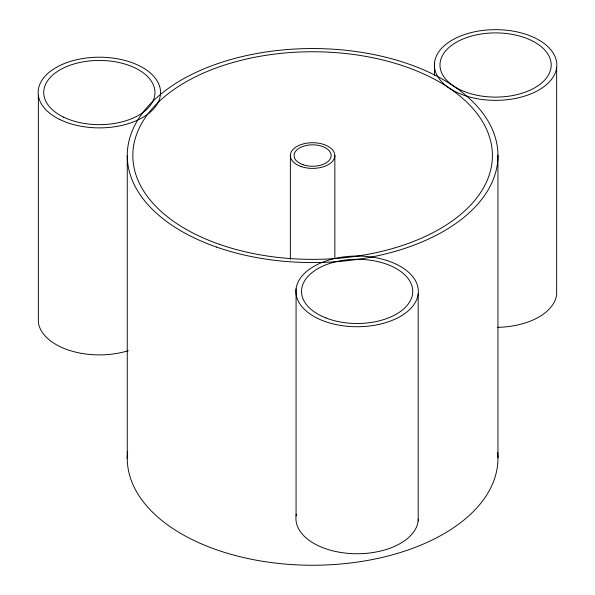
<?xml version="1.0" encoding="UTF-8"?>
<svg xmlns="http://www.w3.org/2000/svg" width="595" height="595" viewBox="0 0 595 595"><rect width="100%" height="100%" fill="white"/><g stroke="black" fill="none" stroke-linecap="round" stroke-linejoin="round"><path stroke-width="0.89" d="M556.652 67.525A61.218 35.343 0 0 1 461.274 94.27A61.218 35.343 0 0 1 468.86 33.208A61.218 35.343 0 0 1 556.652 67.525L556.652 294.54A61.218 35.343 0 0 1 497.435 327.339M497.963 155.176L497.963 457.86M434.536 62.475L434.536 75.446M418.188 293.923A61.218 35.343 0 0 1 322.81 320.66A61.218 35.343 0 0 1 330.389 259.599A61.218 35.343 0 0 1 418.188 293.923L418.188 520.93M334.851 155.481L334.851 258.364M296.072 288.865L296.072 515.88M290.367 155.637L290.367 259.45M127.256 155.942L127.256 458.626M38.348 95.498L38.348 322.512A61.218 35.343 0 0 0 128.312 350.686M418.33 519.093A61.218 35.343 0 0 1 352.895 553.662A61.218 35.343 0 0 1 296.347 514.214M497.695 452.483A185.35 107.011 0 0 1 311.721 565.25A185.35 107.011 0 0 1 127.627 451.456M63.457 117.066A55.603 32.1 0 0 0 154.075 98.227A55.603 32.1 0 0 0 80.511 62.341A55.603 32.1 0 0 0 63.457 117.066M59.835 119.535A61.218 35.343 0 0 0 159.594 98.8A61.218 35.343 0 0 0 78.614 59.292A61.218 35.343 0 0 0 59.835 119.535M325.956 317.975A55.603 32.1 0 0 0 412.595 293.685A55.603 32.1 0 0 0 332.843 262.514A55.603 32.1 0 0 0 325.956 317.975M301.13 166.555A22.246 12.845 0 0 0 334.851 155.801A22.246 12.845 0 0 0 301.851 144.317A22.246 12.845 0 0 0 301.13 166.555M303.041 164.703A18.534 10.703 0 0 0 331.14 155.741A18.534 10.703 0 0 0 303.643 146.169A18.534 10.703 0 0 0 303.041 164.703M216.498 247.059A185.35 107.011 0 0 0 497.918 157.861A185.35 107.011 0 0 0 223.408 61.754A185.35 107.011 0 0 0 216.498 247.059M219.384 244.314A179.794 103.805 0 0 0 492.363 157.794A179.794 103.805 0 0 0 226.085 64.565A179.794 103.805 0 0 0 219.384 244.314M464.42 91.585A55.603 32.1 0 0 0 551.059 67.294A55.603 32.1 0 0 0 471.307 36.124A55.603 32.1 0 0 0 464.42 91.585"/></g></svg>
